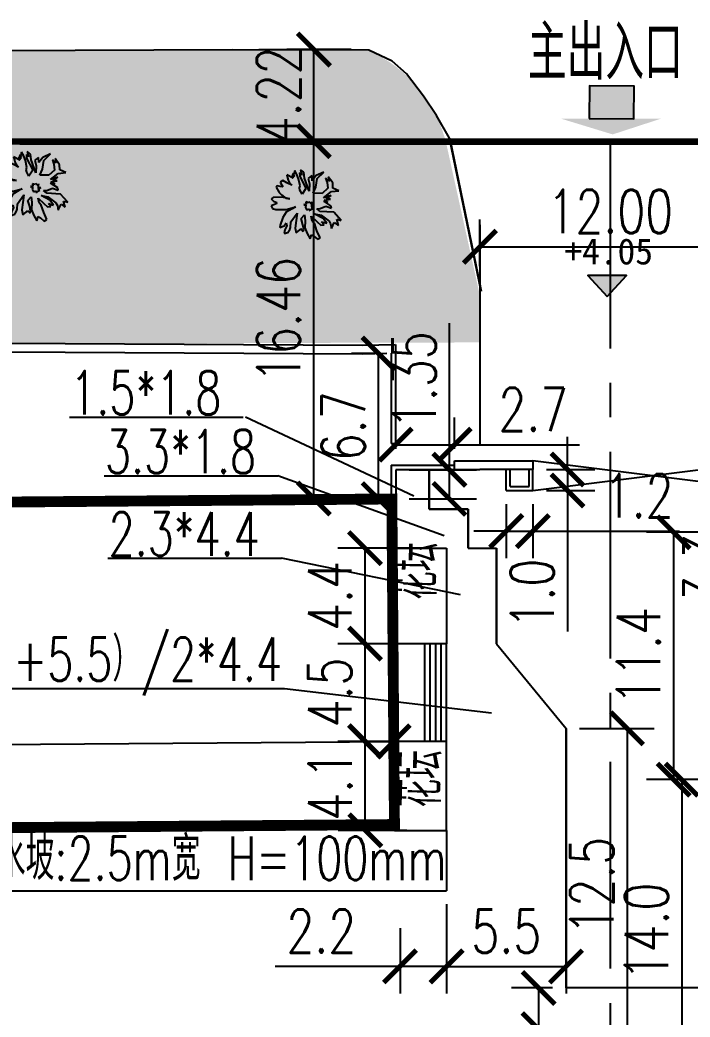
# Model space of a CAD drawing. Header units: millimetres. Extents: x 397874 to 6871063, y -8 to 5775840.
# Drawn here: x 429139.21 to 429170.07, y 2812989.76 to 2813035.7 of the extents above; entities that cross this region are included whole.
import ezdxf

# ---------------------------------------------------------------- set-up
doc = ezdxf.new("R2010")
doc.units = ezdxf.units.MM
doc.header["$LTSCALE"] = 1000
for name, pattern in [('ACAD_ISO10W100', [18, 12, -3, 0, -3]), ('CENTER2', [28.575, 19.05, -3.175, 3.175, -3.175]), ('CONTINOUS', [0])]:
    doc.linetypes.add(name, pattern=pattern)
for name, color, linetype in [('_TCH_MASK', 7, 'Continuous'), ('GRASST', 62, 'Continuous'), ('T1', 92, 'Continuous'), ('居民地线', 2, 'Continuous'), ('规划路中心线（FQ）', 2, 'Continuous')]:
    doc.layers.add(name, color=color, linetype=linetype)
doc.styles.add('DIM', font='txt')
doc.styles.add('dxfs', font='txt.shx', dxfattribs={"width": 0.7, "bigfont": 'dxfs.shx'})
doc.styles.add('HZTXT', font='txt.shx', dxfattribs={"width": 0.75, "bigfont": 'hzdx.shx'})
doc.styles.get("Standard").update_dxf_attribs({"font": 'txt', "bigfont": 'hzdx.shx'})
doc.dimstyles.new('ISO-25', dxfattribs={"dimtxt": 2, "dimasz": 0.75, "dimexe": 1.25, "dimexo": 0.625, "dimtad": 1, "dimdec": 1, "dimdsep": 46, "dimtxsty": 'HZTXT', "dimblk": 'ARCHTICK', "dimcen": 2.5, "dimadec": 0, "dimazin": 0, "dimtfac": 1, "dimtdec": 1, "dimtmove": 0, "dimatfit": 3, "dimldrblk": 'ARCHTICK', "dimfxl": 1, "dimarcsym": 0})

# ---------------------------------------------------------------- blocks, each defined once
blk = doc.blocks.new('LV-5-1')
at = {"layer": 'T1', "color": 92, "linetype": 'Continuous'}
for p, q in [((-0.516, 1.342), (-0.547, 1.19)), ((-0.395, 1.25), (-0.516, 1.342)), ((-0.304, 1.098), (-0.395, 1.25)), ((-0.211, 1.372), (-0.242, 1.189)), ((-0.15, 1.311), (-0.211, 1.372)), ((0.062, 1.066), (-0.15, 1.311)), ((0.581, 1.248), (0.489, 1.156)), ((0.703, 1.247), (0.581, 1.248)), ((0.672, 1.034), (0.703, 1.247)), ((-0.731, 0.916), (-0.701, 0.733)), ((-0.548, 0.855), (-0.731, 0.916)), ((-0.305, 0.671), (-0.548, 0.855)), ((-0.547, 1.19), (-0.487, 1.068)), ((-0.487, 1.068), (-0.426, 1.007)), ((-0.426, 1.007), (-0.243, 0.884)), ((-0.182, 1.067), (-0.304, 1.098)), ((-0.243, 0.884), (-0.062, 0.487)), ((-0.242, 1.189), (-0.182, 1.067)), ((0.183, 0.852), (0.062, 1.066)), ((0.183, 0.578), (0.183, 0.852)), ((0.367, 0.943), (0.275, 0.791)), ((0.489, 1.156), (0.367, 0.943)), ((0.702, 0.973), (0.672, 1.034)), ((0.824, 1.064), (0.702, 0.973)), ((0.793, 0.698), (0.946, 1.003)), ((0.946, 1.094), (0.824, 1.064)), ((0.946, 1.003), (0.946, 1.094)), ((-1.22, 0.552), (-1.098, 0.43)), ((-0.976, 0.551), (-1.22, 0.552)), ((-1.098, 0.43), (-1.19, 0.369)), ((-0.732, 0.52), (-0.976, 0.551)), ((-0.671, 0.672), (-0.823, 0.642)), ((-0.823, 0.642), (-0.762, 0.581)), ((-0.762, 0.581), (-0.58, 0.52)), ((-0.489, 0.367), (-0.732, 0.52)), ((-0.701, 0.733), (-0.671, 0.672)), ((-0.58, 0.52), (-0.336, 0.458)), ((-0.336, 0.458), (-0.276, 0.275)), ((-0.062, 0.487), (-0.305, 0.671)), ((0.275, 0.791), (0.182, 0.426)), ((0.182, 0.426), (0.183, 0.578)), ((0.578, 0.455), (0.793, 0.698)), ((0.67, 0.577), (0.578, 0.455)), ((0.884, 0.667), (0.67, 0.577)), ((1.006, 0.698), (0.884, 0.667)), ((1.25, 0.697), (1.006, 0.698)), ((1.127, 0.453), (1.188, 0.545)), ((1.31, 0.453), (1.127, 0.453)), ((1.188, 0.545), (1.28, 0.636)), ((1.28, 0.636), (1.25, 0.697)), ((1.34, 0.453), (1.31, 0.453)), ((1.34, 0.331), (1.34, 0.453)), ((-1.19, 0.369), (-1.373, 0.309)), ((-1.373, 0.309), (-1.373, 0.187)), ((-1.373, 0.187), (-1.068, 0.155)), ((-1.068, 0.155), (-0.764, 0.093)), ((-0.764, 0.093), (-0.642, 0.123)), ((-0.459, 0.062), (-0.764, -0.029)), ((-0.642, 0.123), (-0.459, 0.062)), ((-0.276, 0.275), (-0.489, 0.367)), ((-0.246, 0), (-0.216, -0.03)), ((-0.154, 0), (-0.246, 0)), ((-0.154, 0.092), (-0.154, 0)), ((-0.032, 0.091), (-0.154, 0.092)), ((0.028, 0.03), (-0.032, 0.091)), ((0.09, 0.091), (0.028, 0.03)), ((0.059, -0.001), (0.09, 0.091)), ((1.004, 0.118), (1.187, 0.24)), ((1.126, 0.149), (1.004, 0.118)), ((1.248, 0.148), (1.126, 0.149)), ((1.187, 0.24), (1.34, 0.331)), ((1.217, -0.065), (1.461, 0.087)), ((1.339, 0.117), (1.248, 0.148)), ((1.461, 0.087), (1.339, 0.117)), ((-1.283, -0.393), (-1.132, -0.607)), ((-1.101, -0.454), (-1.283, -0.393)), ((-0.947, -0.089), (-1.009, -0.211)), ((-0.856, -0.181), (-1.009, -0.333)), ((-1.009, -0.211), (-0.856, -0.181)), ((-1.009, -0.333), (-0.765, -0.303)), ((-0.613, -0.303), (-0.979, -0.455)), ((-0.764, -0.029), (-0.947, -0.089)), ((-0.766, -0.791), (-0.46, -0.334)), ((-0.765, -0.303), (-0.429, -0.091)), ((-0.429, -0.091), (-0.613, -0.303)), ((-0.46, -0.334), (-0.308, -0.274)), ((-0.369, -0.396), (-0.4, -0.639)), ((-0.308, -0.274), (-0.369, -0.396)), ((-0.216, -0.03), (-0.216, -0.152)), ((-0.216, -0.152), (-0.155, -0.122)), ((-0.155, -0.122), (-0.155, -0.244)), ((-0.155, -0.244), (-0.124, -0.152)), ((-0.124, -0.152), (0.028, -0.244)), ((-0.033, -0.183), (0.089, -0.153)), ((0.028, -0.244), (-0.033, -0.183)), ((0.15, -0.031), (0.059, -0.001)), ((0.059, -0.123), (0.15, -0.031)), ((0.089, -0.153), (0.059, -0.123)), ((0.454, -0.368), (1.002, -0.461)), ((0.697, -0.521), (0.454, -0.368)), ((0.607, -0.307), (0.485, -0.063)), ((0.485, -0.063), (0.668, -0.063)), ((1.155, -0.339), (0.607, -0.307)), ((0.668, -0.063), (0.76, -0.094)), ((0.76, -0.094), (0.82, -0.155)), ((0.82, -0.155), (1.094, -0.248)), ((1.094, -0.248), (1.277, -0.279)), ((1.277, -0.401), (1.155, -0.339)), ((1.339, -0.065), (1.217, -0.065)), ((1.247, -0.126), (1.339, -0.065)), ((1.369, -0.127), (1.247, -0.126)), ((1.277, -0.279), (1.46, -0.279)), ((1.278, -0.157), (1.369, -0.127)), ((1.4, -0.157), (1.278, -0.157)), ((1.338, -0.187), (1.4, -0.157)), ((1.46, -0.279), (1.338, -0.187)), ((-1.132, -0.607), (-1.315, -0.697)), ((-1.315, -0.697), (-1.071, -0.759)), ((-1.071, -0.759), (-1.193, -0.881)), ((-1.193, -0.881), (-0.766, -0.791)), ((-0.979, -0.455), (-1.101, -0.454)), ((-0.4, -0.639), (-0.584, -0.791)), ((-0.584, -0.791), (-0.492, -0.822)), ((-0.492, -0.822), (-0.187, -0.67)), ((-0.187, -0.67), (-0.309, -0.792)), ((-0.309, -0.792), (-0.157, -0.701)), ((-0.157, -0.701), (-0.249, -0.945)), ((-0.249, -0.945), (-0.157, -0.792)), ((-0.157, -0.792), (-0.127, -1.036)), ((-0.127, -1.036), (-0.065, -0.732)), ((-0.065, -0.732), (-0.006, -1.128)), ((0.118, -0.763), (0.301, -0.459)), ((0.178, -1.068), (0.118, -0.763)), ((0.301, -0.459), (0.453, -0.672)), ((0.453, -0.672), (0.727, -0.887)), ((0.911, -0.582), (0.697, -0.521)), ((0.758, -0.673), (0.94, -0.765)), ((0.849, -0.917), (0.758, -0.673)), ((0.94, -0.765), (0.911, -0.582)), ((1.002, -0.461), (1.215, -0.553)), ((1.155, -0.431), (1.277, -0.401)), ((1.368, -0.492), (1.155, -0.431)), ((1.215, -0.553), (1.368, -0.492)), ((-0.006, -1.128), (-0.128, -1.402)), ((0.391, -1.16), (0.178, -1.068)), ((0.39, -1.282), (0.573, -1.191)), ((0.573, -1.191), (0.391, -1.16)), ((0.727, -0.887), (0.817, -1.253)), ((0.817, -1.253), (0.849, -0.917)), ((-0.128, -1.402), (0.086, -1.25)), ((0.086, -1.25), (0.268, -1.342)), ((0.268, -1.342), (0.573, -1.313)), ((0.573, -1.313), (0.39, -1.282))]:
    blk.add_line(p, q, dxfattribs=at)
at = {"layer": 'T1', "color": 92, "linetype": 'Continuous', "style": 'DIM', "flags": 1}
for tag in ['XVALUE', 'YVALUE']:
    blk.add_attdef(tag, (0.028, 0.03), '', height=0.00002, rotation=359.8254, dxfattribs=at)
blk = doc.blocks.new('_ArchTick')
at = {"color": 0, "linetype": 'ByBlock', "const_width": 0.15}
blk.add_lwpolyline([(-0.5, -0.5), (0.5, 0.5)], dxfattribs=at)
blk = doc.blocks.new('*D666')
at = {"color": 0, "linetype": 'CONTINOUS', "lineweight": -2, "transparency": 16777216}
for p, q in [((429160.394, 2813024.354), (429160.394, 2813026.502)), ((429172.398, 2813024.354), (429172.398, 2813026.502)), ((429160.394, 2813025.252), (429172.398, 2813025.252))]:
    blk.add_line(p, q, dxfattribs=at)
at = {"layer": 'Defpoints', "color": 0, "linetype": 'CONTINOUS', "transparency": 16777216}
for p in [(429172.398, 2813025.252), (429160.394, 2813023.729), (429172.398, 2813023.729)]:
    blk.add_point(p, dxfattribs=at)
at = {"color": 0, "linetype": 'CONTINOUS', "lineweight": -2, "transparency": 16777216, "xscale": 1.5, "yscale": 1.5, "zscale": 1.5, "rotation": 180}
blk.add_blockref('_ArchTick', (429160.394, 2813025.252), dxfattribs=at)
at = {"color": 0, "linetype": 'CONTINOUS', "lineweight": -2, "transparency": 16777216, "xscale": 1.5, "yscale": 1.5, "zscale": 1.5}
blk.add_blockref('_ArchTick', (429172.398, 2813025.252), dxfattribs=at)
at = {"color": 0, "linetype": 'CONTINOUS', "transparency": 16777216, "insert": (429166.396, 2813026.877), "char_height": 2, "attachment_point": 5, "style": 'HZTXT'}
blk.add_mtext('12.00', dxfattribs=at)
blk = doc.blocks.new('_None')
blk = doc.blocks.new('*D726')
at = {"color": 0, "linetype": 'CONTINOUS', "lineweight": -2, "transparency": 16777216}
for p, q in [((429156.4, 2813005.508), (429156.434, 2813001.213)), ((429096.402, 2813005.028), (429096.436, 2813000.733)), ((429096.426, 2813001.983), (429156.424, 2813002.463))]:
    blk.add_line(p, q, dxfattribs=at)
at = {"layer": 'Defpoints', "color": 0, "linetype": 'CONTINOUS', "transparency": 16777216}
for p in [(429156.395, 2813006.133), (429096.397, 2813005.653), (429156.424, 2813002.463)]:
    blk.add_point(p, dxfattribs=at)
at = {"color": 0, "linetype": 'CONTINOUS', "lineweight": -2, "transparency": 16777216, "xscale": 1.5, "yscale": 1.5, "zscale": 1.5}
for p, rotation in [((429156.424, 2813002.463), 0.4583564578794813), ((429096.426, 2813001.983), 180.4583564578795)]:
    blk.add_blockref('_ArchTick', p, dxfattribs=dict(at, rotation=rotation))
at = {"color": 0, "linetype": 'CONTINOUS', "transparency": 16777216, "insert": (429126.412, 2813003.848), "char_height": 2, "attachment_point": 5, "rotation": 0.4584, "style": 'HZTXT'}
blk.add_mtext('60.00', dxfattribs=at)
blk = doc.blocks.new('*D728')
at = {"color": 0, "linetype": 'CONTINOUS', "lineweight": -2, "transparency": 16777216}
for p, q in [((429154.461, 2813030.117), (429151.494, 2813030.117)), ((429152.742, 2813013.652), (429152.744, 2813030.117)), ((429154.46, 2813013.652), (429151.492, 2813013.652))]:
    blk.add_line(p, q, dxfattribs=at)
at = {"layer": 'Defpoints', "color": 0, "linetype": 'CONTINOUS', "transparency": 16777216}
for p in [(429152.744, 2813030.117), (429155.086, 2813030.116), (429155.085, 2813013.652)]:
    blk.add_point(p, dxfattribs=at)
at = {"color": 0, "linetype": 'CONTINOUS', "lineweight": -2, "transparency": 16777216, "xscale": 1.5, "yscale": 1.5, "zscale": 1.5}
for p, rotation in [((429152.744, 2813030.117), 89.99449555508643), ((429152.742, 2813013.652), 269.9944955550864)]:
    blk.add_blockref('_ArchTick', p, dxfattribs=dict(at, rotation=rotation))
at = {"color": 0, "linetype": 'CONTINOUS', "transparency": 16777216, "insert": (429151.118, 2813021.885), "char_height": 2, "attachment_point": 5, "rotation": 89.9945, "style": 'HZTXT'}
blk.add_mtext('16.46', dxfattribs=at)
blk = doc.blocks.new('*D729')
at = {"color": 0, "linetype": 'CONTINOUS', "lineweight": -2, "transparency": 16777216}
for p, q in [((429154.467, 2813034.336), (429151.499, 2813034.339)), ((429152.744, 2813030.119), (429152.749, 2813034.338)), ((429154.461, 2813030.117), (429151.494, 2813030.121))]:
    blk.add_line(p, q, dxfattribs=at)
at = {"layer": 'Defpoints', "color": 0, "linetype": 'CONTINOUS', "transparency": 16777216}
for p in [(429152.749, 2813034.338), (429155.092, 2813034.335), (429155.086, 2813030.116)]:
    blk.add_point(p, dxfattribs=at)
at = {"color": 0, "linetype": 'CONTINOUS', "lineweight": -2, "transparency": 16777216, "xscale": 1.5, "yscale": 1.5, "zscale": 1.5}
for p, rotation in [((429152.749, 2813034.338), 89.92916234667095), ((429152.744, 2813030.119), 269.929162346671)]:
    blk.add_blockref('_ArchTick', p, dxfattribs=dict(at, rotation=rotation))
at = {"color": 0, "linetype": 'CONTINOUS', "transparency": 16777216, "insert": (429151.121, 2813032.231), "char_height": 2, "attachment_point": 5, "rotation": 89.9292, "style": 'HZTXT'}
blk.add_mtext('4.22', dxfattribs=at)
blk = doc.blocks.new('*D737')
at = {"color": 0, "linetype": 'CONTINOUS', "lineweight": -2, "transparency": 16777216}
for p, q in [((429155.71, 2813020.333), (429154.476, 2813020.333)), ((429155.726, 2813013.628), (429155.726, 2813020.333)), ((429155.101, 2813013.628), (429154.476, 2813013.628))]:
    blk.add_line(p, q, dxfattribs=at)
at = {"layer": 'Defpoints', "color": 0, "linetype": 'CONTINOUS', "transparency": 16777216}
for p in [(429155.726, 2813020.333), (429156.335, 2813020.333), (429155.726, 2813013.628)]:
    blk.add_point(p, dxfattribs=at)
at = {"color": 0, "linetype": 'CONTINOUS', "lineweight": -2, "transparency": 16777216, "xscale": 1.5, "yscale": 1.5, "zscale": 1.5}
for p, rotation in [((429155.726, 2813020.333), 90), ((429155.726, 2813013.628), 270)]:
    blk.add_blockref('_ArchTick', p, dxfattribs=dict(at, rotation=rotation))
at = {"color": 0, "linetype": 'CONTINOUS', "transparency": 16777216, "insert": (429154.101, 2813016.981), "char_height": 2, "attachment_point": 5, "rotation": 90, "style": 'HZTXT'}
blk.add_mtext('6.7', dxfattribs=at)
blk = doc.blocks.new('*D738')
at = {"color": 0, "linetype": 'CONTINOUS', "lineweight": -2, "transparency": 16777216}
for p, q in [((429156.513, 2813015.944), (429156.513, 2813017.382)), ((429159.223, 2813015.944), (429159.223, 2813017.382)), ((429156.513, 2813016.132), (429159.223, 2813016.132)), ((429159.223, 2813016.132), (429164.973, 2813016.132))]:
    blk.add_line(p, q, dxfattribs=at)
at = {"layer": 'Defpoints', "color": 0, "linetype": 'CONTINOUS', "transparency": 16777216}
for p in [(429159.223, 2813016.132), (429156.513, 2813015.319), (429159.223, 2813015.319)]:
    blk.add_point(p, dxfattribs=at)
at = {"color": 0, "linetype": 'CONTINOUS', "lineweight": -2, "transparency": 16777216, "xscale": 1.5, "yscale": 1.5, "zscale": 1.5, "rotation": 180}
blk.add_blockref('_ArchTick', (429156.513, 2813016.132), dxfattribs=at)
at = {"color": 0, "linetype": 'CONTINOUS', "lineweight": -2, "transparency": 16777216, "xscale": 1.5, "yscale": 1.5, "zscale": 1.5}
blk.add_blockref('_ArchTick', (429159.223, 2813016.132), dxfattribs=at)
at = {"color": 0, "linetype": 'CONTINOUS', "transparency": 16777216, "insert": (429162.848, 2813017.757), "char_height": 2, "attachment_point": 5, "style": 'HZTXT'}
blk.add_mtext('2.7', dxfattribs=at)
blk = doc.blocks.new('*D749')
at = {"color": 0, "linetype": 'CONTINOUS', "lineweight": -2, "transparency": 16777216}
for p, q in [((429157.03, 2813002.465), (429153.864, 2813002.465)), ((429155.114, 2812998.365), (429155.114, 2813002.465)), ((429157.03, 2812998.365), (429153.864, 2812998.365))]:
    blk.add_line(p, q, dxfattribs=at)
at = {"layer": 'Defpoints', "color": 0, "linetype": 'CONTINOUS', "transparency": 16777216}
for p in [(429155.114, 2813002.465), (429157.655, 2813002.465), (429157.655, 2812998.365)]:
    blk.add_point(p, dxfattribs=at)
at = {"color": 0, "linetype": 'CONTINOUS', "lineweight": -2, "transparency": 16777216, "xscale": 1.5, "yscale": 1.5, "zscale": 1.5}
for p, rotation in [((429155.114, 2813002.465), 90), ((429155.114, 2812998.365), 270)]:
    blk.add_blockref('_ArchTick', p, dxfattribs=dict(at, rotation=rotation))
at = {"color": 0, "linetype": 'CONTINOUS', "transparency": 16777216, "insert": (429153.489, 2813000.415), "char_height": 2, "attachment_point": 5, "rotation": 90, "style": 'HZTXT'}
blk.add_mtext('4.1', dxfattribs=at)
blk = doc.blocks.new('*D750')
at = {"color": 0, "linetype": 'CONTINOUS', "lineweight": -2, "transparency": 16777216}
for p, q in [((429157.03, 2813006.965), (429153.849, 2813006.965)), ((429155.099, 2813002.465), (429155.099, 2813006.965)), ((429157.23, 2813002.465), (429153.849, 2813002.465))]:
    blk.add_line(p, q, dxfattribs=at)
at = {"layer": 'Defpoints', "color": 0, "linetype": 'CONTINOUS', "transparency": 16777216}
for p in [(429155.099, 2813006.965), (429157.655, 2813006.965), (429157.855, 2813002.465)]:
    blk.add_point(p, dxfattribs=at)
at = {"color": 0, "linetype": 'CONTINOUS', "lineweight": -2, "transparency": 16777216, "xscale": 1.5, "yscale": 1.5, "zscale": 1.5}
for p, rotation in [((429155.099, 2813006.965), 90), ((429155.099, 2813002.465), 270)]:
    blk.add_blockref('_ArchTick', p, dxfattribs=dict(at, rotation=rotation))
at = {"color": 0, "linetype": 'CONTINOUS', "transparency": 16777216, "insert": (429153.474, 2813004.715), "char_height": 2, "attachment_point": 5, "rotation": 90, "style": 'HZTXT'}
blk.add_mtext('4.5', dxfattribs=at)
blk = doc.blocks.new('*D751')
at = {"color": 0, "linetype": 'CONTINOUS', "lineweight": -2, "transparency": 16777216}
for p, q in [((429158.03, 2813011.365), (429153.849, 2813011.365)), ((429155.099, 2813006.965), (429155.099, 2813011.365)), ((429158.23, 2813006.965), (429153.849, 2813006.965))]:
    blk.add_line(p, q, dxfattribs=at)
at = {"layer": 'Defpoints', "color": 0, "linetype": 'CONTINOUS', "transparency": 16777216}
for p in [(429155.099, 2813011.365), (429158.655, 2813011.365), (429158.855, 2813006.965)]:
    blk.add_point(p, dxfattribs=at)
at = {"color": 0, "linetype": 'CONTINOUS', "lineweight": -2, "transparency": 16777216, "xscale": 1.5, "yscale": 1.5, "zscale": 1.5}
for p, rotation in [((429155.099, 2813011.365), 90), ((429155.099, 2813006.965), 270)]:
    blk.add_blockref('_ArchTick', p, dxfattribs=dict(at, rotation=rotation))
at = {"color": 0, "linetype": 'CONTINOUS', "transparency": 16777216, "insert": (429153.474, 2813009.165), "char_height": 2, "attachment_point": 5, "rotation": 90, "style": 'HZTXT'}
blk.add_mtext('4.4', dxfattribs=at)
blk = doc.blocks.new('*D765')
at = {"color": 0, "linetype": 'CONTINOUS', "lineweight": -2, "transparency": 16777216}
for p, q in [((429164.98, 2813003.065), (429168.417, 2813003.065)), ((429167.167, 2813003.065), (429167.167, 2812988.565)), ((429164.98, 2812988.565), (429168.417, 2812988.565))]:
    blk.add_line(p, q, dxfattribs=at)
at = {"layer": 'Defpoints', "color": 0, "linetype": 'CONTINOUS', "transparency": 16777216}
for p in [(429164.355, 2813003.065), (429164.355, 2812988.565), (429167.167, 2812988.565)]:
    blk.add_point(p, dxfattribs=at)
at = {"color": 0, "linetype": 'CONTINOUS', "lineweight": -2, "transparency": 16777216, "xscale": 1.5, "yscale": 1.5, "zscale": 1.5}
for p, rotation in [((429167.167, 2813003.065), 90), ((429167.167, 2812988.565), 270)]:
    blk.add_blockref('_ArchTick', p, dxfattribs=dict(at, rotation=rotation))
at = {"color": 0, "linetype": 'CONTINOUS', "transparency": 16777216, "insert": (429165.542, 2812995.815), "char_height": 2, "attachment_point": 5, "rotation": 90, "style": 'HZTXT'}
blk.add_mtext('12.5', dxfattribs=at)
blk = doc.blocks.new('*D766')
at = {"color": 0, "linetype": 'CONTINOUS', "lineweight": -2, "transparency": 16777216}
for p, q in [((429158.855, 2812994.959), (429158.855, 2812990.841)), ((429164.355, 2812994.959), (429164.355, 2812990.841)), ((429158.855, 2812992.091), (429164.355, 2812992.091))]:
    blk.add_line(p, q, dxfattribs=at)
at = {"layer": 'Defpoints', "color": 0, "linetype": 'CONTINOUS', "transparency": 16777216}
for p in [(429158.855, 2812995.584), (429164.355, 2812995.584), (429164.355, 2812992.091)]:
    blk.add_point(p, dxfattribs=at)
at = {"color": 0, "linetype": 'CONTINOUS', "lineweight": -2, "transparency": 16777216, "xscale": 1.5, "yscale": 1.5, "zscale": 1.5, "rotation": 180}
blk.add_blockref('_ArchTick', (429158.855, 2812992.091), dxfattribs=at)
at = {"color": 0, "linetype": 'CONTINOUS', "lineweight": -2, "transparency": 16777216, "xscale": 1.5, "yscale": 1.5, "zscale": 1.5}
blk.add_blockref('_ArchTick', (429164.355, 2812992.091), dxfattribs=at)
at = {"color": 0, "linetype": 'CONTINOUS', "transparency": 16777216, "insert": (429161.605, 2812993.716), "char_height": 2, "attachment_point": 5, "style": 'HZTXT'}
blk.add_mtext('5.5', dxfattribs=at)
blk = doc.blocks.new('*D767')
at = {"color": 0, "linetype": 'CONTINOUS', "lineweight": -2, "transparency": 16777216}
for p, q in [((429156.712, 2812993.865), (429156.712, 2812990.849)), ((429158.854, 2812993.865), (429158.854, 2812990.849)), ((429156.712, 2812992.099), (429150.962, 2812992.099)), ((429158.854, 2812992.099), (429156.712, 2812992.099))]:
    blk.add_line(p, q, dxfattribs=at)
at = {"layer": 'Defpoints', "color": 0, "linetype": 'CONTINOUS', "transparency": 16777216}
for p in [(429156.712, 2812994.49), (429158.854, 2812994.49), (429156.712, 2812992.099)]:
    blk.add_point(p, dxfattribs=at)
at = {"color": 0, "linetype": 'CONTINOUS', "lineweight": -2, "transparency": 16777216, "xscale": 1.5, "yscale": 1.5, "zscale": 1.5, "rotation": 180}
blk.add_blockref('_ArchTick', (429156.712, 2812992.099), dxfattribs=at)
at = {"color": 0, "linetype": 'CONTINOUS', "lineweight": -2, "transparency": 16777216, "xscale": 1.5, "yscale": 1.5, "zscale": 1.5}
blk.add_blockref('_ArchTick', (429158.854, 2812992.099), dxfattribs=at)
at = {"color": 0, "linetype": 'CONTINOUS', "transparency": 16777216, "insert": (429153.087, 2812993.724), "char_height": 2, "attachment_point": 5, "style": 'HZTXT'}
blk.add_mtext('2.2', dxfattribs=at)
blk = doc.blocks.new('*D796')
at = {"color": 0, "linetype": 'CONTINOUS', "lineweight": -2, "transparency": 16777216}
for p, q in [((429158.988, 2813014.982), (429158.988, 2813021.732)), ((429157.138, 2813014.982), (429160.238, 2813014.982)), ((429158.988, 2813013.634), (429158.988, 2813014.982)), ((429157.138, 2813013.634), (429160.238, 2813013.634))]:
    blk.add_line(p, q, dxfattribs=at)
at = {"layer": 'Defpoints', "color": 0, "linetype": 'CONTINOUS', "transparency": 16777216}
for p in [(429156.513, 2813014.982), (429158.988, 2813014.982), (429156.513, 2813013.634)]:
    blk.add_point(p, dxfattribs=at)
at = {"color": 0, "linetype": 'CONTINOUS', "lineweight": -2, "transparency": 16777216, "xscale": 1.5, "yscale": 1.5, "zscale": 1.5}
for p, rotation in [((429158.988, 2813014.982), 90), ((429158.988, 2813013.634), 270)]:
    blk.add_blockref('_ArchTick', p, dxfattribs=dict(at, rotation=rotation))
at = {"color": 0, "linetype": 'CONTINOUS', "transparency": 16777216, "insert": (429157.363, 2813019.107), "char_height": 2, "attachment_point": 5, "rotation": 90, "style": 'HZTXT'}
blk.add_mtext('1.35', dxfattribs=at)
blk = doc.blocks.new('*D800')
at = {"color": 0, "linetype": 'CONTINOUS', "lineweight": -2, "transparency": 16777216}
for p, q in [((429164.426, 2813014.99), (429164.426, 2813016.49)), ((429163.449, 2813014.99), (429165.676, 2813014.99)), ((429164.426, 2813014.99), (429164.426, 2813014.021)), ((429163.449, 2813014.021), (429165.676, 2813014.021)), ((429164.426, 2813014.021), (429164.426, 2813007.521))]:
    blk.add_line(p, q, dxfattribs=at)
at = {"layer": 'Defpoints', "color": 0, "linetype": 'CONTINOUS', "transparency": 16777216}
for p in [(429162.824, 2813014.99), (429162.824, 2813014.021), (429164.426, 2813014.021)]:
    blk.add_point(p, dxfattribs=at)
at = {"color": 0, "linetype": 'CONTINOUS', "lineweight": -2, "transparency": 16777216, "xscale": 1.5, "yscale": 1.5, "zscale": 1.5}
for p, rotation in [((429164.426, 2813014.99), 270), ((429164.426, 2813014.021), 90)]:
    blk.add_blockref('_ArchTick', p, dxfattribs=dict(at, rotation=rotation))
at = {"color": 0, "linetype": 'CONTINOUS', "transparency": 16777216, "insert": (429162.801, 2813009.271), "char_height": 2, "attachment_point": 5, "rotation": 90, "style": 'HZTXT'}
blk.add_mtext('1.0', dxfattribs=at)
blk = doc.blocks.new('*D801')
at = {"color": 0, "linetype": 'CONTINOUS', "lineweight": -2, "transparency": 16777216}
for p, q in [((429161.606, 2813013.396), (429161.606, 2813010.901)), ((429162.824, 2813013.396), (429162.824, 2813010.901)), ((429161.606, 2813012.151), (429160.106, 2813012.151)), ((429161.606, 2813012.151), (429162.824, 2813012.151)), ((429162.824, 2813012.151), (429169.574, 2813012.151))]:
    blk.add_line(p, q, dxfattribs=at)
at = {"layer": 'Defpoints', "color": 0, "linetype": 'CONTINOUS', "transparency": 16777216}
for p in [(429161.606, 2813014.021), (429162.824, 2813014.021), (429162.824, 2813012.151)]:
    blk.add_point(p, dxfattribs=at)
at = {"color": 0, "linetype": 'CONTINOUS', "lineweight": -2, "transparency": 16777216, "xscale": 1.5, "yscale": 1.5, "zscale": 1.5}
blk.add_blockref('_ArchTick', (429161.606, 2813012.151), dxfattribs=at)
at = {"color": 0, "linetype": 'CONTINOUS', "lineweight": -2, "transparency": 16777216, "xscale": 1.5, "yscale": 1.5, "zscale": 1.5, "rotation": 180}
blk.add_blockref('_ArchTick', (429162.824, 2813012.151), dxfattribs=at)
at = {"color": 0, "linetype": 'CONTINOUS', "transparency": 16777216, "insert": (429167.699, 2813013.776), "char_height": 2, "attachment_point": 5, "style": 'HZTXT'}
blk.add_mtext('1.2', dxfattribs=at)
blk = doc.blocks.new('*D805')
at = {"color": 0, "linetype": 'CONTINOUS', "lineweight": -2, "transparency": 16777216}
for p, q in [((429172.767, 2813012.102), (429171.145, 2813012.102)), ((429172.395, 2813012.102), (429172.395, 2813008.822)), ((429172.767, 2813008.822), (429171.145, 2813008.822))]:
    blk.add_line(p, q, dxfattribs=at)
at = {"layer": 'Defpoints', "color": 0, "linetype": 'CONTINOUS', "transparency": 16777216}
for p in [(429173.392, 2813012.102), (429172.395, 2813008.822), (429173.392, 2813008.822)]:
    blk.add_point(p, dxfattribs=at)
at = {"color": 0, "linetype": 'CONTINOUS', "lineweight": -2, "transparency": 16777216, "xscale": 1.5, "yscale": 1.5, "zscale": 1.5}
for p, rotation in [((429172.395, 2813012.102), 90), ((429172.395, 2813008.822), 270)]:
    blk.add_blockref('_ArchTick', p, dxfattribs=dict(at, rotation=rotation))
at = {"color": 0, "linetype": 'CONTINOUS', "transparency": 16777216, "insert": (429170.77, 2813010.462), "char_height": 2, "attachment_point": 5, "rotation": 90, "style": 'HZTXT'}
blk.add_mtext('3.3', dxfattribs=at)
blk = doc.blocks.new('*D822')
at = {"color": 0, "linetype": 'CONTINOUS', "lineweight": -2, "transparency": 16777216}
for p, q in [((429172.567, 2813012.098), (429168.064, 2813012.098)), ((429169.314, 2813000.703), (429169.314, 2813012.098)), ((429172.567, 2813000.703), (429168.064, 2813000.703))]:
    blk.add_line(p, q, dxfattribs=at)
at = {"layer": 'Defpoints', "color": 0, "linetype": 'CONTINOUS', "transparency": 16777216}
for p in [(429169.314, 2813012.098), (429173.192, 2813012.098), (429173.192, 2813000.703)]:
    blk.add_point(p, dxfattribs=at)
at = {"color": 0, "linetype": 'CONTINOUS', "lineweight": -2, "transparency": 16777216, "xscale": 1.5, "yscale": 1.5, "zscale": 1.5}
for p, rotation in [((429169.314, 2813012.098), 90), ((429169.314, 2813000.703), 270)]:
    blk.add_blockref('_ArchTick', p, dxfattribs=dict(at, rotation=rotation))
at = {"color": 0, "linetype": 'CONTINOUS', "transparency": 16777216, "insert": (429167.689, 2813006.401), "char_height": 2, "attachment_point": 5, "rotation": 90, "style": 'HZTXT'}
blk.add_mtext('11.4', dxfattribs=at)
blk = doc.blocks.new('*D823')
at = {"color": 0, "linetype": 'CONTINOUS', "lineweight": -2, "transparency": 16777216}
for p, q in [((429169.917, 2813000.703), (429168.432, 2813000.703)), ((429169.682, 2813000.703), (429169.682, 2812986.703)), ((429169.917, 2812986.703), (429168.432, 2812986.703))]:
    blk.add_line(p, q, dxfattribs=at)
at = {"layer": 'Defpoints', "color": 0, "linetype": 'CONTINOUS', "transparency": 16777216}
for p in [(429170.542, 2813000.703), (429169.682, 2812986.703), (429170.542, 2812986.703)]:
    blk.add_point(p, dxfattribs=at)
at = {"color": 0, "linetype": 'CONTINOUS', "lineweight": -2, "transparency": 16777216, "xscale": 1.5, "yscale": 1.5, "zscale": 1.5}
for p, rotation in [((429169.682, 2813000.703), 90), ((429169.682, 2812986.703), 270)]:
    blk.add_blockref('_ArchTick', p, dxfattribs=dict(at, rotation=rotation))
at = {"color": 0, "linetype": 'CONTINOUS', "transparency": 16777216, "insert": (429168.057, 2812993.703), "char_height": 2, "attachment_point": 5, "rotation": 90, "style": 'HZTXT'}
blk.add_mtext('14.0', dxfattribs=at)
blk = doc.blocks.new('*D994')
at = {"color": 0, "linetype": 'CONTINOUS', "lineweight": -2, "transparency": 16777216}
for p, q in [((429163.73, 2812991.102), (429161.842, 2812991.102)), ((429163.092, 2812991.102), (429163.092, 2812989.202)), ((429163.73, 2812989.202), (429161.842, 2812989.202)), ((429163.092, 2812989.202), (429163.092, 2812983.952))]:
    blk.add_line(p, q, dxfattribs=at)
at = {"layer": 'Defpoints', "color": 0, "linetype": 'CONTINOUS', "transparency": 16777216}
for p in [(429164.355, 2812991.102), (429163.092, 2812989.202), (429164.355, 2812989.202)]:
    blk.add_point(p, dxfattribs=at)
at = {"color": 0, "linetype": 'CONTINOUS', "lineweight": -2, "transparency": 16777216, "xscale": 1.5, "yscale": 1.5, "zscale": 1.5}
for p, rotation in [((429163.092, 2812991.102), 90), ((429163.092, 2812989.202), 270)]:
    blk.add_blockref('_ArchTick', p, dxfattribs=dict(at, rotation=rotation))
at = {"color": 0, "linetype": 'CONTINOUS', "transparency": 16777216, "insert": (429161.467, 2812985.827), "char_height": 2, "attachment_point": 5, "rotation": 90, "style": 'HZTXT'}
blk.add_mtext('1.9', dxfattribs=at)

msp = doc.modelspace()

# ---------------------------------------------------------------- hatches: boundary and pattern name
at = {"linetype": 'CONTINOUS'}
h = msp.add_hatch(dxfattribs=at)
h.set_pattern_fill('GRASS', color=3, scale=0.054, style=0)
h.set_pattern_definition([(90, (428986.3004, 2813005.5612), (-0.969867, 0.969867), [0.257175, -1.682559]), (45, (428986.3004, 2813005.5612), (-0.969868, 0.969868), [0.257175, -1.114425]), (135, (428986.3004, 2813005.5612), (-0.969868, -0.969868), [0.257175, -1.114425])])
edge = h.paths.add_edge_path()
edge.add_line((429160.371, 2813020.845), (429160.344, 2813023.212))
edge.add_line((429160.344, 2813023.212), (429158.865, 2813029.9))
edge.add_arc((429152.734, 2813028.545), 6.279, 12.4676, 66.8205)
edge.add_line((429155.206, 2813034.317), (429109.922, 2813034.317))
edge.add_line((429109.922, 2813034.317), (429053.008, 2813034.292))
edge.add_line((429053.008, 2813034.292), (429035.822, 2813034.266))
edge.add_line((429035.822, 2813034.266), (429028.309, 2813034.449))
edge.add_line((429028.309, 2813034.449), (428997.044, 2813030.215))
edge.add_arc((428996.897, 2813019.415), 10.8, 89.2167, 168.8439)
edge.add_line((428986.3, 2813021.505), (428986.574, 2813002.446))
edge.add_line((428986.574, 2813002.446), (428991.516, 2812999.672))
edge.add_line((428991.516, 2812999.672), (429007.616, 2812999.672))
edge.add_line((429007.616, 2812999.672), (429007.323, 2813020.432))
edge.add_line((429007.323, 2813020.432), (429160.371, 2813020.845))
h = msp.add_hatch(color=0)
h.paths.add_polyline_path([(429164.103, 2813031.162), (429166.503, 2813030.429), (429168.71, 2813031.148)])
h.paths.add_polyline_path([(429167.479, 2813031.152), (429167.484, 2813032.66), (429165.423, 2813032.667), (429165.418, 2813031.158)])
h = msp.add_hatch(color=256, dxfattribs=at)
h.dxf.hatch_style = 1
h.paths.add_polyline_path([(429167.136, 2813023.935), (429165.364, 2813023.935), (429166.25, 2813022.957)])

# ---------------------------------------------------------------- linework, layer by layer
at = {"color": 3, "linetype": 'CONTINOUS'}
for p, q in [((429158.992, 2813030.252), (429160.444, 2813023.212)), ((429156.513, 2813016.189), (429156.513, 2813020.754)), ((429156.306, 2813020.347), (429156.306, 2813016.187)), ((429141.485, 2813017.406), (429149.489, 2813017.406)), ((429157.342, 2813013.758), (429149.599, 2813017.406)), ((429156.306, 2813016.181), (429156.513, 2813016.181)), ((429156.31, 2813015.189), (429159.224, 2813015.189)), ((429156.31, 2813015.189), (429156.31, 2813013.87)), ((429156.513, 2813014.982), (429156.513, 2813013.634)), ((429160.393, 2813014.982), (429156.513, 2813014.982)), ((429158.056, 2813014.665), (429158.055, 2813014.982)), ((429159.224, 2813014.982), (429159.224, 2813015.395)), ((429159.224, 2813015.395), (429159.479, 2813015.395)), ((429159.224, 2813015.395), (429162.824, 2813015.395)), ((429162.824, 2813014.995), (429160.393, 2813014.995)), ((429162.824, 2813015.395), (429162.824, 2813014.995)), ((429143.084, 2813014.701), (429151.088, 2813014.701)), ((429158.739, 2813011.93), (429151.088, 2813014.701)), ((429158.056, 2813013.165), (429158.056, 2813014.665)), ((429159.856, 2813013.165), (429158.056, 2813013.165)), ((429159.856, 2813011.365), (429159.856, 2813013.165)), ((429156.455, 2813011.365), (429158.655, 2813011.365)), ((429156.455, 2813011.365), (429158.855, 2813011.365)), ((429158.855, 2813011.365), (429158.855, 2813006.965)), ((429159.856, 2813011.365), (429161.155, 2813011.365)), ((429161.155, 2813011.365), (429161.155, 2813006.965)), ((429143.249, 2813010.903), (429151.253, 2813010.903)), ((429159.497, 2813009.219), (429151.253, 2813010.903)), ((429158.855, 2813006.965), (429156.595, 2813006.965)), ((429157.855, 2813002.465), (429157.855, 2813006.965)), ((429158.105, 2813002.465), (429158.105, 2813006.965)), ((429158.355, 2813002.465), (429158.355, 2813006.965)), ((429158.605, 2813002.465), (429158.605, 2813006.965)), ((429158.855, 2813002.465), (429158.855, 2813006.965)), ((429161.155, 2813006.965), (429164.355, 2813003.065)), ((429135.862, 2813004.904), (429151.397, 2813004.904)), ((429151.397, 2813004.904), (429160.921, 2813003.783)), ((429164.355, 2813003.065), (429164.355, 2812991.102)), ((429158.855, 2813002.465), (429156.681, 2813002.465)), ((429158.853, 2812998.365), (429158.855, 2813002.465)), ((429156.457, 2812998.365), (429158.853, 2812998.365)), ((429158.853, 2812998.365), (429158.853, 2812995.584)), ((429094.361, 2812995.584), (429158.855, 2812995.584))]:
    msp.add_line(p, q, dxfattribs=at)
at = {"color": 1, "linetype": 'CENTER2', "ltscale": 0.0005}
msp.add_line((429166.395, 2813030.096), (429166.395, 2812976.102), dxfattribs=at)
at = {"color": 6, "linetype": 'CONTINOUS'}
for p, q in [((429158.055, 2813014.982), (429158.056, 2813013.165)), ((429158.056, 2813013.165), (429159.856, 2813013.165)), ((429159.856, 2813013.165), (429159.856, 2813011.365)), ((429159.856, 2813011.365), (429161.155, 2813011.365)), ((429160.082, 2813011.365), (429161.155, 2813011.368)), ((429161.155, 2813006.965), (429161.155, 2813011.365)), ((429161.155, 2813006.965), (429164.355, 2813003.065)), ((429164.355, 2812991.102), (429164.355, 2813003.065)), ((429170.542, 2812991.102), (429164.355, 2812991.102))]:
    msp.add_line(p, q, dxfattribs=at)
at = {"color": 0, "linetype": 'CONTINOUS', "ltscale": 10}
for p, q in [((429161.606, 2813014.021), (429161.606, 2813014.996)), ((429161.786, 2813014.201), (429161.786, 2813014.99)), ((429162.654, 2813014.201), (429162.654, 2813014.995)), ((429162.826, 2813014.022), (429162.824, 2813014.99))]:
    msp.add_line(p, q, dxfattribs=at)
at = {"linetype": 'CONTINOUS'}
for p, q in [((429173.807, 2813014.022), (429162.824, 2813015.395)), ((429162.826, 2813014.022), (429173.794, 2813015.395)), ((429161.606, 2813014.021), (429162.826, 2813014.022)), ((429161.786, 2813014.201), (429162.654, 2813014.201))]:
    msp.add_line(p, q, dxfattribs=at)
at = {"color": 0}
for points in [[(429165.422, 2813031.164), (429167.483, 2813031.147), (429167.495, 2813032.655), (429165.434, 2813032.672)], [(429166.25, 2813022.957), (429167.136, 2813023.935), (429165.364, 2813023.935)]]:
    msp.add_lwpolyline(points, close=True, dxfattribs=at)
at = {"color": 1, "linetype": 'CONTINOUS', "const_width": 0.3}
msp.add_lwpolyline([(429007.104, 2813029.476), (429007.411, 2813029.553), (429007.719, 2813029.625), (429008.028, 2813029.691), (429008.338, 2813029.753), (429008.648, 2813029.811), (429008.96, 2813029.863), (429009.273, 2813029.91), (429009.586, 2813029.952), (429009.9, 2813029.99), (429010.214, 2813030.022), (429010.529, 2813030.049), (429010.844, 2813030.072), (429011.16, 2813030.089), (429011.476, 2813030.102), (429011.792, 2813030.109), (429012.108, 2813030.111), (429191.395, 2813030.094), (429191.388, 2812730.735)], dxfattribs=at)
msp.add_lwpolyline([(429007.104, 2813029.476), (429007.411, 2813029.553), (429007.719, 2813029.625), (429008.028, 2813029.691), (429008.338, 2813029.753), (429008.648, 2813029.811), (429008.96, 2813029.863), (429009.273, 2813029.91), (429009.586, 2813029.952), (429009.9, 2813029.99), (429010.214, 2813030.022), (429010.529, 2813030.049), (429010.844, 2813030.072), (429011.16, 2813030.089), (429011.476, 2813030.102), (429011.792, 2813030.109), (429012.108, 2813030.111), (429191.395, 2813030.094), (429191.388, 2812730.735)], dxfattribs=at)
at = {"layer": '_TCH_MASK', "color": 4, "linetype": 'CONTINOUS', "const_width": 0.5}
msp.add_lwpolyline([(429156.335, 2813013.633), (429096.337, 2813013.153), (429096.457, 2812998.153), (429156.455, 2812998.633), (429156.335, 2813013.633)], dxfattribs=at)
at = {"layer": '居民地线', "color": 151, "linetype": 'Continuous', "lineweight": -3, "ltscale": 0.5}
msp.add_line((429158.999, 2813030.218), (429160.395, 2813023.451), dxfattribs=at)
for points in [[(429007.513, 2813020.833), (429031.445, 2813021.004), (429093.56, 2813020.924), (429109.037, 2813020.864), (429130.319, 2813020.858), (429154.99, 2813020.725), (429156.482, 2813020.754)], [(429007.672, 2813020.434), (429031.446, 2813020.604), (429093.559, 2813020.524), (429109.037, 2813020.464), (429130.318, 2813020.458), (429154.993, 2813020.325), (429156.101, 2813020.347)]]:
    msp.add_lwpolyline(points, dxfattribs=at)
at = {"layer": '规划路中心线（FQ）', "color": 2, "linetype": 'ACAD_ISO10W100', "ltscale": 0.5}
for p, q in [((429160.395, 2813022.642), (429160.395, 2813026.259)), ((429160.395, 2813016.102), (429160.395, 2813023.21))]:
    msp.add_line(p, q, dxfattribs=at)
at = {"layer": '规划路中心线（FQ）', "color": 2, "linetype": 'ACAD_ISO10W100', "ltscale": 0.5, "flags": 128}
for points in [[(429155.284, 2813034.317), (429149.009, 2813034.325), (429122.22, 2813034.22), (429097.624, 2813034.319), (429070.194, 2813034.318), (429035.822, 2813034.266), (429028.309, 2813034.449), (429019.241, 2813033.364)], [(429160.444, 2813023.212), (429158.992, 2813030.252), (429158.391, 2813031.306), (429157.796, 2813032.198), (429157.005, 2813033.221), (429156.354, 2813033.803), (429155.282, 2813034.317), (429152.16, 2813034.321), (429150.206, 2813034.323)]]:
    msp.add_lwpolyline(points, dxfattribs=at)

# ---------------------------------------------------------------- block references
at = {"layer": 'GRASST', "xscale": 1.154735999051131, "yscale": 1.154735999051131, "zscale": 1.154735999051131, "rotation": 120.0001998542545}
for p in [(429139.842, 2813027.99), (429152.424, 2813027.151)]:
    msp.add_blockref('LV-5-1', p, dxfattribs=at)

# ---------------------------------------------------------------- texts
at = {"color": 0, "linetype": 'CONTINOUS', "ltscale": 10}
for s, height, style, width, p in [('主出入口', 2.5, 'HZTXT', 0.75, (429162.604, 2813032.946)), ('1.5*1.8', 2, 'dxfs', 0.7, (429141.527, 2813017.523)), ('3.3*1.8', 2, 'dxfs', 0.7, (429143.126, 2813014.818)), ('2.3*4.4', 2, 'dxfs', 0.7, (429143.291, 2813011.02)), ('（2.3+5.5）/2*4.4', 2, 'dxfs', 0.7, (429134.577, 2813005.249)), ('砼散水坡:2.5m宽 H=100mm', 2, 'dxfs', 0.7, (429135.477, 2812996.076))]:
    msp.add_text(s, height=height, dxfattribs=dict(at, style=style, width=width)).set_placement(p)
at = {"color": 0, "linetype": 'CONTINOUS', "ltscale": 10, "style": 'dxfs', "width": 0.7}
for p in [(429158.39, 2813008.96), (429158.589, 2812999.392)]:
    msp.add_text('花坛', height=2, rotation=88.6901, dxfattribs=at).set_placement(p)
at = {"color": 0, "insert": (429168.361, 2813025.639), "char_height": 3, "width": 6.34599, "attachment_point": 3}
msp.add_mtext('{\\fSimSun|b0|i0|c134|p2;\\H0.4x;+4.05}', dxfattribs=at)

# ---------------------------------------------------------------- dimensions: what is measured, and where the dimension line sits
at = {"color": 3, "linetype": 'CONTINOUS'}
for base, p1, p2, angle, override, picture, middle, dimtype in [((429152.749, 2813034.338), (429155.086, 2813030.116), (429155.092, 2813034.335), 89.9292, {"dimasz": 1.5, "dimdec": 2, "dimzin": 0, "dimldrblk": 'None'}, '*D729', (429152.746, 2813032.229), 161), ((429172.395, 2813008.822), (429173.392, 2813012.102), (429173.392, 2813008.822), 90, {"dimasz": 1.5, "dimzin": 0, "dimldrblk": 'None'}, '*D805', (429172.395, 2813010.462), 160)]:
    dim = msp.add_linear_dim(base=base, p1=p1, p2=p2, angle=angle, dimstyle='ISO-25', override=override, dxfattribs=at)
    dim.commit()
    dim.dimension.update_dxf_attribs({"geometry": picture, "text_midpoint": middle, "dimtype": dimtype})
for p1, p2, distance, picture, middle in [((429155.085, 2813013.652), (429155.086, 2813030.116), 2.343, '*D728', (429151.118, 2813021.885)), ((429160.394, 2813023.729), (429172.398, 2813023.729), 1.523, '*D666', (429166.396, 2813026.877)), ((429096.397, 2813005.653), (429156.395, 2813006.133), -3.67, '*D726', (429126.412, 2813003.848))]:
    dim = msp.add_aligned_dim(p1=p1, p2=p2, distance=distance, dimstyle='ISO-25', override={"dimasz": 1.5, "dimdec": 2, "dimzin": 0, "dimldrblk": 'None'}, dxfattribs=at)
    dim.commit()
    dim.dimension.update_dxf_attribs({"geometry": picture, "text_midpoint": middle})
for base, p1, p2, text, picture, middle in [((429158.988, 2813014.982), (429156.513, 2813013.634), (429156.513, 2813014.982), '1.35', '*D796', (429157.363, 2813019.107)), ((429167.167, 2812988.565), (429164.355, 2813003.065), (429164.355, 2812988.565), '12.5', '*D765', (429165.542, 2812995.815))]:
    dim = msp.add_linear_dim(base=base, p1=p1, p2=p2, angle=90, text=text, dimstyle='ISO-25', override={"dimasz": 1.5, "dimzin": 0, "dimldrblk": 'None'}, dxfattribs=at)
    dim.commit()
    dim.dimension.update_dxf_attribs({"geometry": picture, "text_midpoint": middle})
for base, p1, p2, picture, middle in [((429155.726, 2813020.333), (429155.726, 2813013.628), (429156.335, 2813020.333), '*D737', (429154.101, 2813016.981)), ((429164.426, 2813014.021), (429162.824, 2813014.99), (429162.824, 2813014.021), '*D800', (429162.801, 2813009.271)), ((429169.314, 2813012.098), (429173.192, 2813000.703), (429173.192, 2813012.098), '*D822', (429167.689, 2813006.401)), ((429155.099, 2813011.365), (429158.855, 2813006.965), (429158.655, 2813011.365), '*D751', (429153.474, 2813009.165)), ((429155.099, 2813006.965), (429157.855, 2813002.465), (429157.655, 2813006.965), '*D750', (429153.474, 2813004.715)), ((429155.114, 2813002.465), (429157.655, 2812998.365), (429157.655, 2813002.465), '*D749', (429153.489, 2813000.415)), ((429169.682, 2812986.703), (429170.542, 2813000.703), (429170.542, 2812986.703), '*D823', (429168.057, 2812993.703)), ((429163.092, 2812989.202), (429164.355, 2812991.102), (429164.355, 2812989.202), '*D994', (429161.467, 2812985.827))]:
    dim = msp.add_linear_dim(base=base, p1=p1, p2=p2, angle=90, dimstyle='ISO-25', override={"dimasz": 1.5, "dimzin": 0, "dimldrblk": 'None'}, dxfattribs=at)
    dim.commit()
    dim.dimension.update_dxf_attribs({"geometry": picture, "text_midpoint": middle})
for base, p1, p2, picture, middle in [((429159.223, 2813016.132), (429156.513, 2813015.319), (429159.223, 2813015.319), '*D738', (429162.848, 2813017.757)), ((429162.824, 2813012.151), (429161.606, 2813014.021), (429162.824, 2813014.021), '*D801', (429167.699, 2813013.776)), ((429164.355, 2812992.091), (429158.855, 2812995.584), (429164.355, 2812995.584), '*D766', (429161.605, 2812993.716))]:
    dim = msp.add_linear_dim(base=base, p1=p1, p2=p2, dimstyle='ISO-25', override={"dimasz": 1.5, "dimzin": 0, "dimldrblk": 'None'}, dxfattribs=at)
    dim.commit()
    dim.dimension.update_dxf_attribs({"geometry": picture, "text_midpoint": middle})
dim = msp.add_linear_dim(base=(429156.712, 2812992.099), p1=(429158.854, 2812994.49), p2=(429156.712, 2812994.49), text='2.2', dimstyle='ISO-25', override={"dimasz": 1.5, "dimzin": 0, "dimldrblk": 'None'}, dxfattribs=at)
dim.commit()
dim.dimension.update_dxf_attribs({"geometry": '*D767', "text_midpoint": (429153.087, 2812993.724)})

doc.saveas('drawing.dxf')
